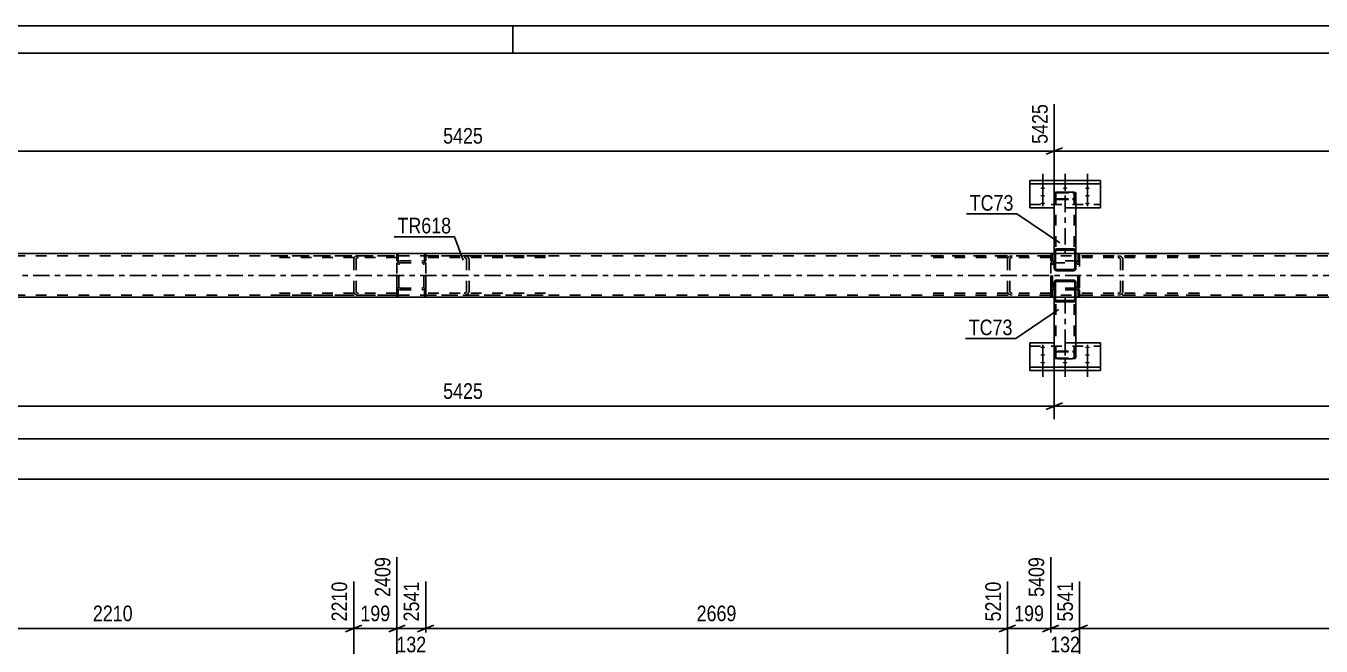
# Model space of a CAD drawing. Header units: millimetres. Extents: x -93 to 748, y -451 to 143.
# Drawn here: x 28.3 to 266, y 29.4 to 143.1 of the extents above; entities that cross this region are included whole.
import ezdxf

# ---------------------------------------------------------------- set-up
doc = ezdxf.new("R2010")
doc.units = ezdxf.units.MM
doc.linetypes.add('DXK_LINE_DOT2', pattern=[3.9198, 1.9599, -1.9599])
doc.linetypes.add('DXK_LINE_DOT3', pattern=[5.9187, 2.979, -0.9799, 0.9799, -0.9799])
doc.styles.add('Arial Narrow', font='ARIALN.TTF', dxfattribs={"height": 0.2})

# ---------------------------------------------------------------- blocks, each defined once
blk = doc.blocks.new('Unknown-761544515-1135')
at = {"color": 5, "linetype": 'Continuous'}
for p, q in [((747.65, 143.15), (-93.35, 143.15)), ((117.65, 138.15), (117.65, 143.15)), ((742.65, 138.15), (-88.35, 138.15))]:
    blk.add_line(p, q, dxfattribs=at)
blk = doc.blocks.new('Part-761544515-3044 - 3034')
at = {"color": 2, "linetype": 'Continuous'}
for p, q in [((217.04, 96.24), (217, 96.06)), ((217, 93.02), (217, 96.06)), ((217.14, 96.4), (217.04, 96.24)), ((217.3, 96.5), (217.14, 96.4)), ((217.26, 96.15), (217.24, 96.06)), ((217.24, 96.06), (217.24, 93.02)), ((217.31, 96.23), (217.26, 96.15)), ((217.48, 96.54), (217.3, 96.5)), ((217.39, 96.28), (217.31, 96.23)), ((217.48, 96.3), (217.39, 96.28)), ((220.52, 96.54), (217.48, 96.54)), ((220.52, 96.3), (217.48, 96.3)), ((220.7, 96.5), (220.52, 96.54)), ((220.61, 96.28), (220.52, 96.3)), ((220.69, 96.23), (220.61, 96.28)), ((220.74, 96.15), (220.69, 96.23)), ((220.86, 96.4), (220.7, 96.5)), ((220.76, 96.06), (220.74, 96.15)), ((220.76, 96.06), (220.76, 93.02)), ((220.96, 96.24), (220.86, 96.4)), ((221, 96.06), (220.96, 96.24)), ((221, 93.02), (221, 96.06)), ((217.04, 92.83), (217, 93.02)), ((217.14, 92.68), (217.04, 92.83)), ((217.24, 93.02), (217.26, 92.93)), ((217.26, 92.93), (217.31, 92.85)), ((217.31, 92.85), (217.39, 92.8)), ((217.39, 92.8), (217.48, 92.78)), ((220.52, 92.78), (217.48, 92.78)), ((220.52, 92.78), (220.61, 92.8)), ((220.61, 92.8), (220.69, 92.85)), ((220.69, 92.85), (220.74, 92.93)), ((220.74, 92.93), (220.76, 93.02)), ((220.96, 92.83), (220.86, 92.68)), ((221, 93.02), (220.96, 92.83)), ((217.3, 92.58), (217.14, 92.68)), ((217.48, 92.54), (217.3, 92.58)), ((220.52, 92.54), (217.48, 92.54)), ((220.7, 92.58), (220.52, 92.54)), ((220.86, 92.68), (220.7, 92.58))]:
    blk.add_line(p, q, dxfattribs=at)
at = {"color": 7, "linetype": 'DXK_LINE_DOT2'}
for p, q in [((217, 96.06), (217.04, 96.24)), ((217.3, 96.5), (217.48, 96.54)), ((220.52, 96.54), (220.7, 96.5)), ((220.96, 96.24), (221, 96.06)), ((217, 93.02), (217, 93.4)), ((217.24, 93.4), (217, 93.4)), ((217.24, 93.02), (217.24, 93.4)), ((220.76, 93.02), (220.76, 93.4)), ((221, 93.4), (220.76, 93.4)), ((221, 93.02), (221, 93.4))]:
    blk.add_line(p, q, dxfattribs=at)
for centre, start, end in [((217.48, 96.06), 112.5, 157.5), ((220.52, 96.06), 22.5, 67.5)]:
    blk.add_arc(centre, 0.48, start, end, dxfattribs=at)
blk = doc.blocks.new('Part-761544515-3089 - 3034')
at = {"color": 7, "linetype": 'DXK_LINE_DOT2'}
for p, q in [((101.64, 94.76), (101.4, 94.76)), ((101.4, 94.76), (101.4, 93.56)), ((101.4, 93.56), (101.64, 93.56)), ((101.64, 93.56), (101.64, 94.76))]:
    blk.add_line(p, q, dxfattribs=at)
blk = doc.blocks.new('Part-761544515-3047 - 3034')
at = {"color": 2, "linetype": 'Continuous'}
for p, q in [((217.29, 102.22), (217.48, 102.25)), ((220.52, 102.25), (217.48, 102.25)), ((220.52, 102.25), (220.7, 102.22)), ((217, 101.77), (217.04, 101.96)), ((217, 101.77), (217, 98.73)), ((217.04, 101.96), (217.14, 102.11)), ((217.14, 102.11), (217.29, 102.22)), ((217.26, 101.86), (217.24, 101.77)), ((217.24, 98.73), (217.24, 101.77)), ((217.31, 101.94), (217.26, 101.86)), ((217.39, 101.99), (217.31, 101.94)), ((217.48, 102.01), (217.39, 101.99)), ((220.52, 102.01), (217.48, 102.01)), ((220.61, 101.99), (220.52, 102.01)), ((220.69, 101.94), (220.61, 101.99)), ((220.74, 101.86), (220.69, 101.94)), ((220.7, 102.22), (220.86, 102.11)), ((220.76, 101.77), (220.74, 101.86)), ((220.76, 98.73), (220.76, 101.77)), ((220.86, 102.11), (220.96, 101.96)), ((220.96, 101.96), (221, 101.77)), ((221, 101.77), (221, 98.73)), ((217, 98.73), (217.04, 98.55)), ((217.04, 98.55), (217.14, 98.39)), ((217.14, 98.39), (217.29, 98.29)), ((217.24, 98.73), (217.26, 98.64)), ((217.26, 98.64), (217.31, 98.56)), ((217.29, 98.29), (217.48, 98.25)), ((217.31, 98.56), (217.39, 98.51)), ((217.39, 98.51), (217.48, 98.49)), ((220.52, 98.49), (217.48, 98.49)), ((220.52, 98.25), (217.48, 98.25)), ((220.52, 98.49), (220.61, 98.51)), ((220.52, 98.25), (220.7, 98.29)), ((220.61, 98.51), (220.69, 98.56)), ((220.69, 98.56), (220.74, 98.64)), ((220.7, 98.29), (220.86, 98.39)), ((220.74, 98.64), (220.76, 98.73)), ((220.86, 98.39), (220.96, 98.55)), ((220.96, 98.55), (221, 98.73))]:
    blk.add_line(p, q, dxfattribs=at)
at = {"color": 7, "linetype": 'DXK_LINE_DOT2'}
for p, q in [((217.24, 101.4), (217, 101.4)), ((217.24, 101.77), (217.24, 98.73)), ((220.76, 101.77), (220.76, 98.73)), ((221, 101.4), (220.76, 101.4)), ((217.04, 98.55), (217, 98.73)), ((217.48, 98.25), (217.29, 98.29)), ((220.7, 98.29), (220.52, 98.25)), ((221, 98.73), (220.96, 98.55))]:
    blk.add_line(p, q, dxfattribs=at)
for centre, start, end in [((217.48, 98.73), 202.5, 247.5), ((220.52, 98.73), 292.5, 337.5)]:
    blk.add_arc(centre, 0.48, start, end, dxfattribs=at)
blk = doc.blocks.new('Part-761544515-3131 - 3034')
at = {"color": 7, "linetype": 'DXK_LINE_DOT2'}
for p, q in [((718, 101), (0, 101)), ((221, 101.4), (217, 101.4)), ((718, 93.8), (0, 93.8)), ((221, 93.4), (217, 93.4))]:
    blk.add_line(p, q, dxfattribs=at)
at = {"color": 2, "linetype": 'Continuous'}
for p, q in [((217, 101.4), (4.8, 101.4)), ((457, 101.4), (221, 101.4)), ((217, 93.4), (4.8, 93.4)), ((457, 93.4), (221, 93.4))]:
    blk.add_line(p, q, dxfattribs=at)
at = {"color": 7, "linetype": 'DXK_LINE_DOT3'}
blk.add_line((0, 97.4), (718, 97.4), dxfattribs=at)
blk = doc.blocks.new('Part-761544515-3208 - 3034')
at = {"color": 2, "linetype": 'Continuous'}
for p, q in [((217, 112.45), (217.05, 112.54)), ((217, 112.45), (217, 101.78)), ((217.05, 112.54), (217.19, 112.61)), ((217.19, 112.61), (217.39, 112.66)), ((217.39, 112.66), (217.64, 112.67)), ((217.64, 112.67), (220.36, 112.67)), ((220.36, 112.67), (220.6, 112.66)), ((220.6, 112.66), (220.81, 112.61)), ((220.81, 112.61), (220.95, 112.54)), ((220.95, 112.54), (221, 112.45)), ((221, 112.45), (221, 101.4)), ((220.76, 101.4), (217.24, 101.4))]:
    blk.add_line(p, q, dxfattribs=at)
at = {"color": 7, "linetype": 'DXK_LINE_DOT2'}
for p, q in [((217.34, 112.5), (217.32, 112.45)), ((217.32, 112.45), (217.32, 101.4)), ((217.41, 112.53), (217.34, 112.5)), ((217.52, 112.55), (217.41, 112.53)), ((217.64, 112.56), (217.52, 112.55)), ((217.64, 112.56), (220.36, 112.56)), ((220.48, 112.55), (220.36, 112.56)), ((220.59, 112.53), (220.48, 112.55)), ((220.66, 112.5), (220.59, 112.53)), ((220.68, 112.45), (220.66, 112.5)), ((220.68, 112.45), (220.68, 101.4)), ((217.05, 111.44), (217, 111.52)), ((217.19, 111.37), (217.05, 111.44)), ((217.39, 111.32), (217.19, 111.37)), ((217.32, 111.52), (217.34, 111.48)), ((217.34, 111.48), (217.41, 111.45)), ((217.64, 111.3), (217.39, 111.32)), ((217.41, 111.45), (217.52, 111.42)), ((217.52, 111.42), (217.64, 111.41)), ((217.64, 111.41), (220.36, 111.41)), ((217.64, 111.3), (220.36, 111.3)), ((220.36, 111.41), (220.48, 111.42)), ((220.6, 111.32), (220.36, 111.3)), ((220.48, 111.42), (220.59, 111.45)), ((220.59, 111.45), (220.6, 111.46)), ((220.6, 111.46), (220.66, 111.48)), ((220.81, 111.37), (220.6, 111.32)), ((220.66, 111.48), (220.68, 111.52)), ((220.95, 111.44), (220.81, 111.37)), ((221, 111.52), (220.95, 111.44)), ((217, 101.78), (217, 101.4)), ((217.24, 101.4), (217, 101.4)), ((220.66, 101.4), (220.68, 101.4)), ((221, 101.4), (220.76, 101.4))]:
    blk.add_line(p, q, dxfattribs=at)
at = {"color": 7, "linetype": 'DXK_LINE_DOT3'}
blk.add_line((219, 111.99), (219, 101.4), dxfattribs=at)
blk = doc.blocks.new('Bolt-761544515-3068 - 3034')
at = {"linetype": 'Continuous'}
for points in [[(214.9, 113.54), (214.99, 113.54), (215.08, 113.53), (215.16, 113.51), (215.23, 113.49), (215.28, 113.47), (215.32, 113.44), (215.34, 113.41), (215.34, 113.37), (215.32, 113.34), (215.28, 113.32), (215.23, 113.29), (215.16, 113.27), (215.08, 113.25), (214.99, 113.24), (214.9, 113.24), (214.81, 113.24), (214.72, 113.25), (214.64, 113.27), (214.57, 113.29), (214.52, 113.32), (214.48, 113.34), (214.46, 113.37), (214.46, 113.41), (214.48, 113.44), (214.52, 113.47), (214.57, 113.49), (214.64, 113.51), (214.72, 113.53), (214.81, 113.54)], [(214.9, 112.14), (214.99, 112.14), (215.08, 112.13), (215.16, 112.11), (215.23, 112.09), (215.28, 112.06), (215.32, 112.03), (215.34, 112), (215.34, 111.97), (215.32, 111.94), (215.28, 111.91), (215.23, 111.89), (215.16, 111.87), (215.08, 111.85), (214.99, 111.84), (214.9, 111.84), (214.81, 111.84), (214.72, 111.85), (214.64, 111.87), (214.57, 111.89), (214.52, 111.91), (214.48, 111.94), (214.46, 111.97), (214.46, 112), (214.48, 112.03), (214.52, 112.06), (214.57, 112.09), (214.64, 112.11), (214.72, 112.13), (214.81, 112.14)], [(219, 113.54), (219.09, 113.54), (219.18, 113.53), (219.26, 113.51), (219.33, 113.49), (219.38, 113.47), (219.42, 113.44), (219.44, 113.41), (219.44, 113.37), (219.42, 113.34), (219.38, 113.32), (219.33, 113.29), (219.26, 113.27), (219.18, 113.25), (219.09, 113.24), (219, 113.24), (218.91, 113.24), (218.82, 113.25), (218.74, 113.27), (218.67, 113.29), (218.62, 113.32), (218.58, 113.34), (218.56, 113.37), (218.56, 113.41), (218.58, 113.44), (218.62, 113.47), (218.67, 113.49), (218.74, 113.51), (218.82, 113.53), (218.91, 113.54)], [(223.1, 113.54), (223.19, 113.54), (223.28, 113.53), (223.36, 113.51), (223.43, 113.49), (223.48, 113.47), (223.52, 113.44), (223.54, 113.41), (223.54, 113.37), (223.52, 113.34), (223.48, 113.32), (223.43, 113.29), (223.36, 113.27), (223.28, 113.25), (223.19, 113.24), (223.1, 113.24), (223.01, 113.24), (222.92, 113.25), (222.84, 113.27), (222.77, 113.29), (222.72, 113.32), (222.68, 113.34), (222.66, 113.37), (222.66, 113.41), (222.68, 113.44), (222.72, 113.47), (222.77, 113.49), (222.84, 113.51), (222.92, 113.53), (223.01, 113.54)], [(223.1, 112.14), (223.19, 112.14), (223.28, 112.13), (223.36, 112.11), (223.43, 112.09), (223.48, 112.06), (223.52, 112.03), (223.54, 112), (223.54, 111.97), (223.52, 111.94), (223.48, 111.91), (223.43, 111.89), (223.36, 111.87), (223.28, 111.85), (223.19, 111.84), (223.1, 111.84), (223.01, 111.84), (222.92, 111.85), (222.84, 111.87), (222.77, 111.89), (222.72, 111.91), (222.68, 111.94), (222.66, 111.97), (222.66, 112), (222.68, 112.03), (222.72, 112.06), (222.77, 112.09), (222.84, 112.11), (222.92, 112.13), (223.01, 112.14)], [(214.9, 110.74), (214.99, 110.73), (215.08, 110.72), (215.16, 110.71), (215.23, 110.69), (215.28, 110.66), (215.32, 110.63), (215.34, 110.6), (215.34, 110.57), (215.32, 110.54), (215.28, 110.51), (215.23, 110.49), (215.16, 110.46), (215.08, 110.45), (214.99, 110.44), (214.9, 110.44), (214.81, 110.44), (214.72, 110.45), (214.64, 110.46), (214.57, 110.49), (214.52, 110.51), (214.48, 110.54), (214.46, 110.57), (214.46, 110.6), (214.48, 110.63), (214.52, 110.66), (214.57, 110.69), (214.64, 110.71), (214.72, 110.72), (214.81, 110.73)], [(223.1, 110.74), (223.19, 110.73), (223.28, 110.72), (223.36, 110.71), (223.43, 110.69), (223.48, 110.66), (223.52, 110.63), (223.54, 110.6), (223.54, 110.57), (223.52, 110.54), (223.48, 110.51), (223.43, 110.49), (223.36, 110.46), (223.28, 110.45), (223.19, 110.44), (223.1, 110.44), (223.01, 110.44), (222.92, 110.45), (222.84, 110.46), (222.77, 110.49), (222.72, 110.51), (222.68, 110.54), (222.66, 110.57), (222.66, 110.6), (222.68, 110.63), (222.72, 110.66), (222.77, 110.69), (222.84, 110.71), (222.92, 110.72), (223.01, 110.73)]]:
    blk.add_hatch(color=1, dxfattribs=at).paths.add_polyline_path(points)
at = {"color": 1, "linetype": 'Continuous'}
for p, q in [((214.9, 112.9), (214.9, 116.02)), ((214.9, 111.5), (214.9, 114.62)), ((219, 112.9), (219, 116.02)), ((223.1, 112.9), (223.1, 116.02)), ((223.1, 111.5), (223.1, 114.62)), ((214.9, 110.1), (214.9, 113.22)), ((223.1, 110.1), (223.1, 113.22))]:
    blk.add_line(p, q, dxfattribs=at)
at = {"color": 1, "linetype": 'DXK_LINE_DOT2'}
blk.add_line((219, 110.1), (219, 113.22), dxfattribs=at)
blk = doc.blocks.new('Part-761544515-3088 - 3034')
at = {"color": 7, "linetype": 'DXK_LINE_DOT2'}
for p, q in [((101.64, 101.24), (101.4, 101.24)), ((101.4, 101.24), (101.4, 100.04)), ((101.4, 100.04), (101.64, 100.04)), ((101.64, 100.04), (101.64, 101.24))]:
    blk.add_line(p, q, dxfattribs=at)
blk = doc.blocks.new('Bolt-761544515-3069 - 3034')
at = {"linetype": 'Continuous'}
for points in [[(214.9, 84.06), (214.81, 84.06), (214.72, 84.07), (214.64, 84.08), (214.57, 84.11), (214.52, 84.13), (214.48, 84.16), (214.46, 84.19), (214.46, 84.22), (214.48, 84.25), (214.52, 84.28), (214.57, 84.31), (214.64, 84.33), (214.72, 84.34), (214.81, 84.35), (214.9, 84.36), (214.99, 84.35), (215.08, 84.34), (215.16, 84.33), (215.23, 84.31), (215.28, 84.28), (215.32, 84.25), (215.34, 84.22), (215.34, 84.19), (215.32, 84.16), (215.28, 84.13), (215.23, 84.11), (215.16, 84.08), (215.08, 84.07), (214.99, 84.06)], [(223.1, 84.06), (223.01, 84.06), (222.92, 84.07), (222.84, 84.08), (222.77, 84.11), (222.72, 84.13), (222.68, 84.16), (222.66, 84.19), (222.66, 84.22), (222.68, 84.25), (222.72, 84.28), (222.77, 84.31), (222.84, 84.33), (222.92, 84.34), (223.01, 84.35), (223.1, 84.36), (223.19, 84.35), (223.28, 84.34), (223.36, 84.33), (223.43, 84.31), (223.48, 84.28), (223.52, 84.25), (223.54, 84.22), (223.54, 84.19), (223.52, 84.16), (223.48, 84.13), (223.43, 84.11), (223.36, 84.08), (223.28, 84.07), (223.19, 84.06)], [(214.9, 82.65), (214.81, 82.66), (214.72, 82.67), (214.64, 82.68), (214.57, 82.7), (214.52, 82.73), (214.48, 82.76), (214.46, 82.79), (214.46, 82.82), (214.48, 82.85), (214.52, 82.88), (214.57, 82.9), (214.64, 82.93), (214.72, 82.94), (214.81, 82.95), (214.9, 82.95), (214.99, 82.95), (215.08, 82.94), (215.16, 82.93), (215.23, 82.9), (215.28, 82.88), (215.32, 82.85), (215.34, 82.82), (215.34, 82.79), (215.32, 82.76), (215.28, 82.73), (215.23, 82.7), (215.16, 82.68), (215.08, 82.67), (214.99, 82.66)], [(214.9, 81.25), (214.81, 81.25), (214.72, 81.26), (214.64, 81.28), (214.57, 81.3), (214.52, 81.33), (214.48, 81.35), (214.46, 81.39), (214.46, 81.42), (214.48, 81.45), (214.52, 81.48), (214.57, 81.5), (214.64, 81.52), (214.72, 81.54), (214.81, 81.55), (214.9, 81.55), (214.99, 81.55), (215.08, 81.54), (215.16, 81.52), (215.23, 81.5), (215.28, 81.48), (215.32, 81.45), (215.34, 81.42), (215.34, 81.39), (215.32, 81.35), (215.28, 81.33), (215.23, 81.3), (215.16, 81.28), (215.08, 81.26), (214.99, 81.25)], [(219, 81.25), (218.91, 81.25), (218.82, 81.26), (218.74, 81.28), (218.67, 81.3), (218.62, 81.33), (218.58, 81.35), (218.56, 81.39), (218.56, 81.42), (218.58, 81.45), (218.62, 81.48), (218.67, 81.5), (218.74, 81.52), (218.82, 81.54), (218.91, 81.55), (219, 81.55), (219.09, 81.55), (219.18, 81.54), (219.26, 81.52), (219.33, 81.5), (219.38, 81.48), (219.42, 81.45), (219.44, 81.42), (219.44, 81.39), (219.42, 81.35), (219.38, 81.33), (219.33, 81.3), (219.26, 81.28), (219.18, 81.26), (219.09, 81.25)], [(223.1, 82.65), (223.01, 82.66), (222.92, 82.67), (222.84, 82.68), (222.77, 82.7), (222.72, 82.73), (222.68, 82.76), (222.66, 82.79), (222.66, 82.82), (222.68, 82.85), (222.72, 82.88), (222.77, 82.9), (222.84, 82.93), (222.92, 82.94), (223.01, 82.95), (223.1, 82.95), (223.19, 82.95), (223.28, 82.94), (223.36, 82.93), (223.43, 82.9), (223.48, 82.88), (223.52, 82.85), (223.54, 82.82), (223.54, 82.79), (223.52, 82.76), (223.48, 82.73), (223.43, 82.7), (223.36, 82.68), (223.28, 82.67), (223.19, 82.66)], [(223.1, 81.25), (223.01, 81.25), (222.92, 81.26), (222.84, 81.28), (222.77, 81.3), (222.72, 81.33), (222.68, 81.35), (222.66, 81.39), (222.66, 81.42), (222.68, 81.45), (222.72, 81.48), (222.77, 81.5), (222.84, 81.52), (222.92, 81.54), (223.01, 81.55), (223.1, 81.55), (223.19, 81.55), (223.28, 81.54), (223.36, 81.52), (223.43, 81.5), (223.48, 81.48), (223.52, 81.45), (223.54, 81.42), (223.54, 81.39), (223.52, 81.35), (223.48, 81.33), (223.43, 81.3), (223.36, 81.28), (223.28, 81.26), (223.19, 81.25)]]:
    blk.add_hatch(color=1, dxfattribs=at).paths.add_polyline_path(points)
at = {"color": 1, "linetype": 'Continuous'}
for p, q in [((214.9, 84.69), (214.9, 81.57)), ((214.9, 83.29), (214.9, 80.17)), ((223.1, 84.69), (223.1, 81.57)), ((223.1, 83.29), (223.1, 80.17)), ((214.9, 81.89), (214.9, 78.77)), ((219, 81.89), (219, 78.77)), ((223.1, 81.89), (223.1, 78.77))]:
    blk.add_line(p, q, dxfattribs=at)
at = {"color": 1, "linetype": 'DXK_LINE_DOT2'}
blk.add_line((219, 84.69), (219, 81.57), dxfattribs=at)
blk = doc.blocks.new('Part-761544515-3175 - 3034')
at = {"color": 2, "linetype": 'Continuous'}
for p, q in [((212.5, 79.98), (212.5, 85.03)), ((217, 85.03), (212.5, 85.03)), ((225.5, 85.03), (221, 85.03)), ((225.5, 79.98), (225.5, 85.03)), ((212.5, 80.58), (225.5, 80.58)), ((212.5, 79.98), (225.5, 79.98))]:
    blk.add_line(p, q, dxfattribs=at)
at = {"color": 7, "linetype": 'DXK_LINE_DOT2'}
for p, q in [((212.5, 84.43), (225.5, 84.43)), ((221, 85.03), (217, 85.03))]:
    blk.add_line(p, q, dxfattribs=at)
blk = doc.blocks.new('Part-761544515-3084 - 3034')
at = {"color": 7, "linetype": 'DXK_LINE_DOT2'}
for p, q in [((221.64, 101.24), (221.4, 101.24)), ((221.4, 101.24), (221.4, 100.04)), ((221.4, 100.04), (221.64, 100.04)), ((221.64, 100.04), (221.64, 101.24))]:
    blk.add_line(p, q, dxfattribs=at)
blk = doc.blocks.new('Part-761544515-3085 - 3034')
at = {"color": 7, "linetype": 'DXK_LINE_DOT2'}
for p, q in [((221.64, 94.76), (221.4, 94.76)), ((221.4, 94.76), (221.4, 93.56)), ((221.4, 93.56), (221.64, 93.56)), ((221.64, 93.56), (221.64, 94.76))]:
    blk.add_line(p, q, dxfattribs=at)
blk = doc.blocks.new('Part-761544515-3090 - 3034')
at = {"color": 7, "linetype": 'DXK_LINE_DOT2'}
for p, q in [((96.6, 94.76), (96.36, 94.76)), ((96.36, 93.56), (96.36, 94.76)), ((96.36, 94.76), (96.36, 93.56)), ((96.36, 93.56), (96.6, 93.56)), ((96.6, 93.56), (96.6, 94.76)), ((96.6, 93.56), (96.6, 94.76))]:
    blk.add_line(p, q, dxfattribs=at)
blk = doc.blocks.new('Part-761544515-3093 - 3034')
at = {"color": 7, "linetype": 'DXK_LINE_DOT2'}
for p, q in [((96.6, 101.24), (96.36, 101.24)), ((96.36, 101.24), (96.36, 100.04)), ((96.36, 101.24), (96.36, 100.04)), ((96.36, 100.04), (96.6, 100.04)), ((96.6, 100.04), (96.6, 101.24)), ((96.6, 100.04), (96.6, 101.24))]:
    blk.add_line(p, q, dxfattribs=at)
blk = doc.blocks.new('Part-761544515-3174 - 3034')
at = {"color": 2, "linetype": 'Continuous'}
for p, q in [((212.5, 109.77), (212.5, 114.81)), ((212.5, 114.81), (225.5, 114.81)), ((225.5, 114.21), (212.5, 114.21)), ((225.5, 114.81), (225.5, 109.77)), ((217, 109.77), (212.5, 109.77)), ((225.5, 109.77), (221, 109.77))]:
    blk.add_line(p, q, dxfattribs=at)
at = {"color": 7, "linetype": 'DXK_LINE_DOT2'}
for p, q in [((212.5, 110.37), (225.5, 110.37)), ((221, 109.77), (217, 109.77))]:
    blk.add_line(p, q, dxfattribs=at)
blk = doc.blocks.new('Part-761544515-3243 - 3034')
at = {"color": 7, "linetype": 'DXK_LINE_DOT2'}
for p, q in [((217, 93.02), (217, 93.4)), ((217.24, 93.4), (217, 93.4)), ((217.32, 82.34), (217.32, 93.4)), ((220.36, 93.4), (221, 93.4)), ((220.59, 93.4), (220.6, 93.4)), ((220.66, 93.4), (220.68, 93.4)), ((220.68, 82.34), (220.68, 93.4)), ((221, 93.02), (221, 93.4)), ((217, 83.27), (217.05, 83.35)), ((217.05, 83.35), (217.19, 83.42)), ((217.19, 83.42), (217.39, 83.47)), ((217.34, 83.31), (217.32, 83.27)), ((217.41, 83.35), (217.34, 83.31)), ((217.39, 83.47), (217.64, 83.49)), ((217.52, 83.37), (217.41, 83.35)), ((217.64, 83.38), (217.52, 83.37)), ((217.64, 83.49), (220.36, 83.49)), ((217.64, 83.38), (220.36, 83.38)), ((220.36, 83.49), (220.6, 83.47)), ((220.48, 83.37), (220.36, 83.38)), ((220.59, 83.35), (220.48, 83.37)), ((220.59, 83.35), (220.6, 83.34)), ((220.6, 83.47), (220.81, 83.42)), ((220.6, 83.34), (220.66, 83.31)), ((220.68, 83.27), (220.66, 83.31)), ((220.81, 83.42), (220.95, 83.35)), ((220.95, 83.35), (221, 83.27)), ((217.32, 82.34), (217.34, 82.3)), ((217.34, 82.3), (217.41, 82.26)), ((217.41, 82.26), (217.52, 82.24)), ((217.52, 82.24), (217.64, 82.23)), ((217.64, 82.23), (220.36, 82.23)), ((220.36, 82.23), (220.48, 82.24)), ((220.48, 82.24), (220.59, 82.26)), ((220.59, 82.26), (220.66, 82.3)), ((220.66, 82.3), (220.68, 82.34))]:
    blk.add_line(p, q, dxfattribs=at)
at = {"color": 2, "linetype": 'Continuous'}
for p, q in [((217, 82.34), (217, 93.02)), ((220.76, 93.4), (217.24, 93.4)), ((221, 82.34), (221, 93.02)), ((217.05, 82.25), (217, 82.34)), ((217.19, 82.18), (217.05, 82.25)), ((217.39, 82.14), (217.19, 82.18)), ((217.64, 82.12), (217.39, 82.14)), ((217.64, 82.12), (220.36, 82.12)), ((220.6, 82.14), (220.36, 82.12)), ((220.81, 82.18), (220.6, 82.14)), ((220.95, 82.25), (220.81, 82.18)), ((221, 82.34), (220.95, 82.25))]:
    blk.add_line(p, q, dxfattribs=at)
at = {"color": 7, "linetype": 'DXK_LINE_DOT3'}
blk.add_line((219, 93.4), (219, 82.8), dxfattribs=at)
blk = doc.blocks.new('Part-761544515-3247 - 3034')
at = {"color": 7, "linetype": 'DXK_LINE_DOT2'}
for p, q in [((217, 100.04), (216.76, 99.99)), ((221, 100.04), (217, 100.04)), ((221.25, 99.99), (221, 100.04)), ((216.41, 99.64), (216.36, 99.4)), ((216.36, 95.4), (216.36, 99.4)), ((216.68, 99.4), (216.71, 99.52)), ((216.68, 95.4), (216.68, 99.4)), ((216.88, 99.69), (217, 99.72)), ((217, 99.72), (221, 99.72)), ((221, 99.72), (221.12, 99.69)), ((221.3, 99.52), (221.32, 99.4)), ((221.32, 95.4), (221.32, 99.4)), ((221.64, 99.4), (221.59, 99.64)), ((221.64, 95.4), (221.64, 99.4)), ((216.36, 95.4), (216.41, 95.15)), ((216.71, 95.27), (216.68, 95.4)), ((217, 95.08), (216.88, 95.1)), ((221.12, 95.1), (221, 95.08)), ((221.32, 95.4), (221.3, 95.27)), ((221.59, 95.15), (221.64, 95.4)), ((216.76, 94.8), (217, 94.76)), ((221, 95.08), (217, 95.08)), ((221, 94.76), (217, 94.76)), ((221, 94.76), (221.25, 94.8))]:
    blk.add_line(p, q, dxfattribs=at)
for centre, radius, start, end in [((217, 99.4), 0.64, 112.5, 157.5), ((221, 99.4), 0.64, 22.5, 67.5), ((217, 99.4), 0.32, 112.5, 157.5), ((221, 99.4), 0.32, 22.5, 67.5), ((217, 95.4), 0.64, 202.5, 247.5), ((217, 95.4), 0.32, 202.5, 247.5), ((221, 95.4), 0.32, 292.5, 337.5), ((221, 95.4), 0.64, 292.5, 337.5)]:
    blk.add_arc(centre, radius, start, end, dxfattribs=at)
blk = doc.blocks.new('Part-761544515-3248 - 3034')
at = {"color": 7, "linetype": 'DXK_LINE_DOT2'}
for p, q in [((97, 100.04), (96.76, 99.99)), ((97, 100.04), (101, 100.04)), ((101.25, 99.99), (101, 100.04)), ((96.41, 99.64), (96.36, 99.4)), ((96.36, 95.4), (96.36, 99.4)), ((96.68, 99.4), (96.71, 99.52)), ((96.68, 95.4), (96.68, 99.4)), ((96.88, 99.69), (97, 99.72)), ((97, 99.72), (101, 99.72)), ((101, 99.72), (101.12, 99.69)), ((101.3, 99.52), (101.32, 99.4)), ((101.32, 95.4), (101.32, 99.4)), ((101.64, 99.4), (101.59, 99.64)), ((101.64, 95.4), (101.64, 99.4)), ((96.36, 95.4), (96.41, 95.15)), ((96.71, 95.27), (96.68, 95.4)), ((97, 95.08), (96.88, 95.1)), ((101.12, 95.1), (101, 95.08)), ((101.32, 95.4), (101.3, 95.27)), ((101.59, 95.15), (101.64, 95.4)), ((96.76, 94.8), (97, 94.76)), ((97, 95.08), (101, 95.08)), ((97, 94.76), (101, 94.76)), ((101, 94.76), (101.25, 94.8))]:
    blk.add_line(p, q, dxfattribs=at)
for centre, radius, start, end in [((97, 99.4), 0.64, 112.5, 157.5), ((101, 99.4), 0.64, 22.5, 67.5), ((97, 99.4), 0.32, 112.5, 157.5), ((101, 99.4), 0.32, 22.5, 67.5), ((97, 95.4), 0.64, 202.5, 247.5), ((97, 95.4), 0.32, 202.5, 247.5), ((101, 95.4), 0.32, 292.5, 337.5), ((101, 95.4), 0.64, 292.5, 337.5)]:
    blk.add_arc(centre, radius, start, end, dxfattribs=at)
blk = doc.blocks.new('Part-761544515-3255 - 3034')
at = {"color": 7, "linetype": 'DXK_LINE_DOT2'}
for p, q in [((221.64, 101), (221.64, 93.8)), ((243.64, 101), (221.64, 101)), ((243.64, 100.68), (221.64, 100.68)), ((229.04, 100.95), (228.71, 101)), ((228.71, 100.68), (228.87, 100.65)), ((229.11, 100.48), (229.15, 100.36)), ((229.15, 94.44), (229.15, 100.36)), ((229.59, 100.36), (229.52, 100.6)), ((229.59, 94.44), (229.59, 100.36)), ((243.64, 94.12), (221.64, 94.12)), ((221.64, 93.8), (243.64, 93.8)), ((228.87, 94.14), (228.71, 94.12)), ((228.71, 93.8), (229.04, 93.84)), ((229.15, 94.44), (229.11, 94.31)), ((229.52, 94.19), (229.59, 94.44))]:
    blk.add_line(p, q, dxfattribs=at)
for centre, radius, start, end in [((228.77, 100.26), 0.401, 32.4104, 75.4453), ((228.84, 100.17), 0.802, 32.4104, 75.4453), ((228.77, 94.53), 0.401, 284.5547, 327.5896), ((228.84, 94.62), 0.802, 284.5547, 327.5896)]:
    blk.add_arc(centre, radius, start, end, dxfattribs=at)
blk = doc.blocks.new('Part-761544515-3257 - 3034')
at = {"color": 7, "linetype": 'DXK_LINE_DOT2'}
for p, q in [((194.36, 101), (216.36, 101)), ((216.36, 100.68), (194.36, 100.68)), ((208.48, 100.6), (208.42, 100.36)), ((208.42, 94.44), (208.42, 100.36)), ((208.86, 100.36), (208.89, 100.48)), ((208.86, 94.44), (208.86, 100.36)), ((209.29, 101), (208.96, 100.95)), ((209.13, 100.65), (209.29, 100.68)), ((216.36, 93.8), (216.36, 101)), ((216.36, 94.12), (194.36, 94.12)), ((216.36, 93.8), (194.36, 93.8)), ((208.42, 94.44), (208.48, 94.19)), ((208.89, 94.31), (208.86, 94.44)), ((208.96, 93.84), (209.29, 93.8)), ((209.29, 94.12), (209.13, 94.14))]:
    blk.add_line(p, q, dxfattribs=at)
for centre, radius, start, end in [((209.16, 100.17), 0.802, 104.5547, 147.5896), ((209.23, 100.26), 0.401, 104.5547, 147.5896), ((209.16, 94.62), 0.802, 212.4104, 255.4453), ((209.23, 94.53), 0.401, 212.4104, 255.4453)]:
    blk.add_arc(centre, radius, start, end, dxfattribs=at)
blk = doc.blocks.new('Part-761544515-3258 - 3034')
at = {"color": 7, "linetype": 'DXK_LINE_DOT2'}
for p, q in [((101.64, 93.8), (101.64, 101)), ((123.64, 101), (101.64, 101)), ((123.64, 100.68), (101.64, 100.68)), ((109.04, 100.95), (108.71, 101)), ((108.71, 100.68), (108.87, 100.65)), ((109.11, 100.48), (109.15, 100.36)), ((109.15, 94.44), (109.15, 100.36)), ((109.59, 100.36), (109.52, 100.6)), ((109.59, 94.44), (109.59, 100.36)), ((123.64, 94.12), (101.64, 94.12)), ((101.64, 93.8), (123.64, 93.8)), ((108.87, 94.14), (108.71, 94.12)), ((108.71, 93.8), (109.04, 93.84)), ((109.15, 94.44), (109.11, 94.31)), ((109.52, 94.19), (109.59, 94.44))]:
    blk.add_line(p, q, dxfattribs=at)
for centre, radius, start, end in [((108.77, 100.26), 0.401, 32.4104, 75.4453), ((108.84, 100.17), 0.802, 32.4104, 75.4453), ((108.77, 94.53), 0.401, 284.5547, 327.5896), ((108.84, 94.62), 0.802, 284.5547, 327.5896)]:
    blk.add_arc(centre, radius, start, end, dxfattribs=at)
blk = doc.blocks.new('Part-761544515-3259 - 3034')
at = {"color": 7, "linetype": 'DXK_LINE_DOT2'}
for p, q in [((74.36, 101), (96.36, 101)), ((96.36, 100.68), (74.36, 100.68)), ((88.48, 100.6), (88.42, 100.36)), ((88.42, 94.44), (88.42, 100.36)), ((88.86, 100.36), (88.89, 100.48)), ((88.86, 94.44), (88.86, 100.36)), ((89.29, 101), (88.96, 100.95)), ((89.13, 100.65), (89.29, 100.68)), ((96.36, 93.8), (96.36, 101)), ((96.36, 94.12), (74.36, 94.12)), ((96.36, 93.8), (74.36, 93.8)), ((88.42, 94.44), (88.48, 94.19)), ((88.89, 94.31), (88.86, 94.44)), ((88.96, 93.84), (89.29, 93.8)), ((89.29, 94.12), (89.13, 94.14))]:
    blk.add_line(p, q, dxfattribs=at)
for centre, radius, start, end in [((89.16, 100.17), 0.802, 104.5547, 147.5896), ((89.23, 100.26), 0.401, 104.5547, 147.5896), ((89.16, 94.62), 0.802, 212.4104, 255.4453), ((89.23, 94.53), 0.401, 212.4104, 255.4453)]:
    blk.add_arc(centre, radius, start, end, dxfattribs=at)
blk = doc.blocks.new('Part-761544515-3262 - 3034')
at = {"color": 7, "linetype": 'DXK_LINE_DOT2'}
for p, q in [((216.6, 94.76), (216.36, 94.76)), ((216.36, 93.56), (216.36, 94.76)), ((216.36, 94.76), (216.36, 93.56)), ((216.36, 93.56), (216.6, 93.56)), ((216.6, 93.56), (216.6, 94.76)), ((216.6, 93.56), (216.6, 94.76))]:
    blk.add_line(p, q, dxfattribs=at)
blk = doc.blocks.new('Part-761544515-3263 - 3034')
at = {"color": 7, "linetype": 'DXK_LINE_DOT2'}
for p, q in [((216.6, 101.24), (216.36, 101.24)), ((216.36, 101.24), (216.36, 100.04)), ((216.36, 101.24), (216.36, 100.04)), ((216.36, 100.04), (216.6, 100.04)), ((216.6, 100.04), (216.6, 101.24)), ((216.6, 100.04), (216.6, 101.24))]:
    blk.add_line(p, q, dxfattribs=at)
blk = doc.blocks.new('StraightDimension-761544515-9649 - 5128')
at = {"color": 7, "linetype": 'Continuous'}
for p, q in [((216.36, -5), (216.36, 45.74)), ((208.42, -5), (208.42, 41.24)), ((206.92, 32.03), (209.92, 33.23)), ((208.42, 32.63), (216.36, 32.63)), ((217.86, 33.23), (214.86, 32.03))]:
    blk.add_line(p, q, dxfattribs=at)
at = {"color": 0}
blk.add_wipeout([(215.73, 33.38), (215.73, 37.58), (209.05, 37.58), (209.05, 33.38)], dxfattribs=at)
at = {"color": 0, "linetype": 'Continuous'}
blk.add_wipeout([(215.76, 46.34), (211.56, 46.34), (211.56, 37.83), (215.76, 37.83)], dxfattribs=at)
at = {"color": 3, "linetype": 'Continuous', "style": 'Arial Narrow'}
blk.add_text('5409', height=2.863, rotation=90.0002, dxfattribs=at).set_placement((215.16, 38.43))
at = {"color": 3, "style": 'Arial Narrow'}
blk.add_text('199', height=2.863, dxfattribs=at).set_placement((209.65, 33.98))
blk = doc.blocks.new('StraightDimension-761544515-9650 - 5128')
at = {"color": 7, "linetype": 'Continuous'}
for p, q in [((101.64, -5), (101.64, 41.24)), ((208.42, -5), (208.42, 41.24)), ((103.14, 33.23), (100.14, 32.03)), ((101.64, 32.63), (208.42, 32.63)), ((206.92, 32.03), (209.92, 33.23))]:
    blk.add_line(p, q, dxfattribs=at)
at = {"color": 0, "linetype": 'Continuous'}
blk.add_wipeout([(207.82, 41.84), (203.62, 41.84), (203.62, 33.33), (207.82, 33.33)], dxfattribs=at)
at = {"color": 0}
blk.add_wipeout([(159.28, 33.38), (159.28, 37.58), (150.77, 37.58), (150.77, 33.38)], dxfattribs=at)
at = {"color": 3, "linetype": 'Continuous', "style": 'Arial Narrow'}
blk.add_text('5210', height=2.863, rotation=90.0002, dxfattribs=at).set_placement((207.22, 33.93))
at = {"color": 3, "style": 'Arial Narrow'}
blk.add_text('2669', height=2.863, dxfattribs=at).set_placement((151.37, 33.98))
blk = doc.blocks.new('StraightDimension-761544515-9648 - 5128')
at = {"color": 7, "linetype": 'Continuous'}
for p, q in [((216.36, -5), (216.36, 45.74)), ((221.64, -5), (221.64, 41.24)), ((214.86, 32.03), (217.86, 33.23)), ((216.36, 32.63), (221.64, 32.63)), ((223.14, 33.23), (220.14, 32.03))]:
    blk.add_line(p, q, dxfattribs=at)
at = {"color": 0, "linetype": 'Continuous'}
blk.add_wipeout([(221.04, 41.84), (216.84, 41.84), (216.84, 33.33), (221.04, 33.33)], dxfattribs=at)
at = {"color": 0}
blk.add_wipeout([(222.34, 27.68), (222.34, 31.88), (215.66, 31.88), (215.66, 27.68)], dxfattribs=at)
at = {"color": 3, "linetype": 'Continuous', "style": 'Arial Narrow'}
blk.add_text('5541', height=2.863, rotation=90.0002, dxfattribs=at).set_placement((220.44, 33.93))
at = {"color": 3, "style": 'Arial Narrow'}
blk.add_text('132', height=2.863, dxfattribs=at).set_placement((216.26, 28.28))
blk = doc.blocks.new('StraightDimension-761544515-9651 - 5128')
at = {"color": 7, "linetype": 'Continuous'}
for p, q in [((96.36, -5), (96.36, 45.74)), ((101.64, -5), (101.64, 41.24)), ((94.86, 32.03), (97.86, 33.23)), ((96.36, 32.63), (101.64, 32.63)), ((103.14, 33.23), (100.14, 32.03))]:
    blk.add_line(p, q, dxfattribs=at)
at = {"color": 0, "linetype": 'Continuous'}
blk.add_wipeout([(101.04, 41.84), (96.84, 41.84), (96.84, 33.33), (101.04, 33.33)], dxfattribs=at)
at = {"color": 0}
blk.add_wipeout([(102.34, 27.68), (102.34, 31.88), (95.66, 31.88), (95.66, 27.68)], dxfattribs=at)
at = {"color": 3, "linetype": 'Continuous', "style": 'Arial Narrow'}
blk.add_text('2541', height=2.863, rotation=90.0002, dxfattribs=at).set_placement((100.44, 33.93))
at = {"color": 3, "style": 'Arial Narrow'}
blk.add_text('132', height=2.863, dxfattribs=at).set_placement((96.26, 28.28))
blk = doc.blocks.new('StraightDimension-761544515-9652 - 5128')
at = {"color": 7, "linetype": 'Continuous'}
for p, q in [((96.36, -5), (96.36, 45.74)), ((88.42, -5), (88.42, 41.24)), ((86.92, 32.03), (89.92, 33.23)), ((88.42, 32.63), (96.36, 32.63)), ((97.86, 33.23), (94.86, 32.03))]:
    blk.add_line(p, q, dxfattribs=at)
at = {"color": 0}
blk.add_wipeout([(95.73, 33.38), (95.73, 37.58), (89.05, 37.58), (89.05, 33.38)], dxfattribs=at)
at = {"color": 0, "linetype": 'Continuous'}
blk.add_wipeout([(95.76, 46.34), (91.56, 46.34), (91.56, 37.83), (95.76, 37.83)], dxfattribs=at)
at = {"color": 3, "linetype": 'Continuous', "style": 'Arial Narrow'}
blk.add_text('2409', height=2.863, rotation=90.0002, dxfattribs=at).set_placement((95.16, 38.43))
at = {"color": 3, "style": 'Arial Narrow'}
blk.add_text('199', height=2.863, dxfattribs=at).set_placement((89.65, 33.98))
blk = doc.blocks.new('StraightDimension-761544515-9647 - 5128')
at = {"color": 7, "linetype": 'Continuous'}
for p, q in [((221.64, -5), (221.64, 41.24)), ((328.42, -5), (328.42, 41.24)), ((223.14, 33.23), (220.14, 32.03)), ((221.64, 32.63), (328.42, 32.63)), ((326.92, 32.03), (329.92, 33.23))]:
    blk.add_line(p, q, dxfattribs=at)
at = {"color": 0, "linetype": 'Continuous'}
blk.add_wipeout([(327.82, 41.84), (323.62, 41.84), (323.62, 33.33), (327.82, 33.33)], dxfattribs=at)
at = {"color": 0}
blk.add_wipeout([(279.28, 33.38), (279.28, 37.58), (270.77, 37.58), (270.77, 33.38)], dxfattribs=at)
at = {"color": 3, "linetype": 'Continuous', "style": 'Arial Narrow'}
blk.add_text('8210', height=2.863, rotation=90.0002, dxfattribs=at).set_placement((327.22, 33.93))
at = {"color": 3, "style": 'Arial Narrow'}
blk.add_text('2669', height=2.863, dxfattribs=at).set_placement((271.37, 33.98))
blk = doc.blocks.new('StraightDimension-761544515-9653 - 5128')
at = {"color": 7, "linetype": 'Continuous'}
for p, q in [((88.42, -5), (88.42, 41.24)), ((0, 7), (0, 35.76)), ((1.5, 33.23), (-1.5, 32.03)), ((0, 32.63), (88.42, 32.63)), ((86.92, 32.03), (89.92, 33.23))]:
    blk.add_line(p, q, dxfattribs=at)
at = {"color": 0, "linetype": 'Continuous'}
for points in [[(87.82, 41.84), (83.62, 41.84), (83.62, 33.33), (87.82, 33.33)], [(-0.6, 36.36), (-4.8, 36.36), (-4.8, 33.33), (-0.6, 33.33)]]:
    blk.add_wipeout(points, dxfattribs=at)
at = {"color": 0}
blk.add_wipeout([(48.46, 33.38), (48.46, 37.58), (39.95, 37.58), (39.95, 33.38)], dxfattribs=at)
at = {"color": 3, "linetype": 'Continuous', "style": 'Arial Narrow'}
for s, height, p in [('2210', 2.863, (87.22, 33.93)), ('0', 2.86, (-1.2, 33.93))]:
    blk.add_text(s, height=height, rotation=90.0002, dxfattribs=at).set_placement(p)
at = {"color": 3, "style": 'Arial Narrow'}
blk.add_text('2210', height=2.863, dxfattribs=at).set_placement((40.55, 33.98))
blk = doc.blocks.new('StraightDimension-761544515-3287 - 3034')
at = {"color": 7, "linetype": 'Continuous'}
for p, q in [((217, 105.29), (217, 128.82)), ((0, 102.4), (0, 123.33)), ((1.5, 120.81), (-1.5, 119.61)), ((0, 120.21), (217, 120.21)), ((215.5, 119.61), (218.5, 120.81))]:
    blk.add_line(p, q, dxfattribs=at)
at = {"color": 0, "linetype": 'Continuous'}
for points in [[(216.4, 129.42), (212.2, 129.42), (212.2, 120.91), (216.4, 120.91)], [(-0.6, 123.93), (-4.8, 123.93), (-4.8, 120.91), (-0.6, 120.91)]]:
    blk.add_wipeout(points, dxfattribs=at)
at = {"color": 0}
blk.add_wipeout([(112.76, 120.96), (112.76, 125.16), (104.24, 125.16), (104.24, 120.96)], dxfattribs=at)
at = {"color": 3, "linetype": 'Continuous', "style": 'Arial Narrow'}
for s, height, p in [('5425', 2.863, (215.8, 121.51)), ('0', 2.86, (-1.2, 121.51))]:
    blk.add_text(s, height=height, rotation=90.0002, dxfattribs=at).set_placement(p)
at = {"color": 3, "style": 'Arial Narrow'}
blk.add_text('5425', height=2.863, dxfattribs=at).set_placement((104.84, 121.56))
blk = doc.blocks.new('StraightDimension-761544515-3297 - 3034')
at = {"color": 7, "linetype": 'Continuous'}
for p, q in [((217, 105.29), (217, 128.82)), ((218.5, 120.81), (215.5, 119.61)), ((217, 120.21), (457, 120.21))]:
    blk.add_line(p, q, dxfattribs=at)
blk = doc.blocks.new('StraightDimension-761544515-3332 - 3034')
at = {"color": 7, "linetype": 'Continuous'}
blk.add_line((0, 67.4), (718, 67.4), dxfattribs=at)
blk = doc.blocks.new('StraightDimension-761544515-3407 - 3034')
at = {"color": 7, "linetype": 'Continuous'}
for p, q in [((0, 92.4), (0, 71.01)), ((217, 90.21), (217, 71.01)), ((1.5, 74.01), (-1.5, 72.81)), ((215.5, 72.81), (218.5, 74.01)), ((0, 73.41), (217, 73.41))]:
    blk.add_line(p, q, dxfattribs=at)
at = {"color": 0}
blk.add_wipeout([(112.76, 74.16), (112.76, 78.36), (104.24, 78.36), (104.24, 74.16)], dxfattribs=at)
at = {"color": 3, "style": 'Arial Narrow'}
blk.add_text('5425', height=2.863, dxfattribs=at).set_placement((104.84, 74.76))
blk = doc.blocks.new('StraightDimension-761544515-3417 - 3034')
at = {"color": 7, "linetype": 'Continuous'}
for p, q in [((217, 90.21), (217, 71.01)), ((218.5, 74.01), (215.5, 72.81)), ((217, 73.41), (457, 73.41))]:
    blk.add_line(p, q, dxfattribs=at)
blk = doc.blocks.new('StraightDimension-761544515-3469 - 3034')
at = {"color": 7, "linetype": 'Continuous'}
blk.add_line((-1, 60.03), (719, 60.03), dxfattribs=at)
blk = doc.blocks.new('Mark-761544515-3127 - 3034')
at = {"color": 0}
blk.add_wipeout([(106.32, 105.1), (106.32, 108.1), (96.46, 108.1), (96.46, 105.1)], dxfattribs=at)
blk.add_wipeout([(106.32, 105.1), (106.32, 108.1), (96.46, 108.1), (96.46, 105.1)], dxfattribs=at)
at = {"color": 30, "linetype": 'Continuous'}
for p in [(95.86, 104.5), (108.51, 100.17)]:
    blk.add_line(p, (106.92, 104.5), dxfattribs=at)
at = {"color": 3, "style": 'Arial Narrow'}
blk.add_text('TR618', height=2.863, dxfattribs=at).set_placement((96.46, 105.1))
blk = doc.blocks.new('Mark-761544515-3204 - 3034')
at = {"color": 0}
blk.add_wipeout([(209.53, 109.27), (209.53, 112.27), (201.49, 112.27), (201.49, 109.27)], dxfattribs=at)
blk.add_wipeout([(209.53, 109.27), (209.53, 112.27), (201.49, 112.27), (201.49, 109.27)], dxfattribs=at)
at = {"color": 30, "linetype": 'Continuous'}
for p in [(200.89, 108.67), (218.06, 103.36)]:
    blk.add_line(p, (210.13, 108.67), dxfattribs=at)
at = {"color": 3, "style": 'Arial Narrow'}
blk.add_text('TC73', height=2.863, dxfattribs=at).set_placement((201.49, 109.27))
blk = doc.blocks.new('Mark-761544515-3239 - 3034')
at = {"color": 0}
blk.add_wipeout([(209.35, 86.43), (209.35, 89.43), (201.31, 89.43), (201.31, 86.43)], dxfattribs=at)
blk.add_wipeout([(209.35, 86.43), (209.35, 89.43), (201.31, 89.43), (201.31, 86.43)], dxfattribs=at)
at = {"color": 30, "linetype": 'Continuous'}
for p in [(217.81, 91.13), (200.71, 85.83)]:
    blk.add_line(p, (209.95, 85.83), dxfattribs=at)
at = {"color": 3, "style": 'Arial Narrow'}
blk.add_text('TC73', height=2.863, dxfattribs=at).set_placement((201.31, 86.43))

msp = doc.modelspace()

# ---------------------------------------------------------------- block references
for name in ['Unknown-761544515-1135', 'Part-761544515-3174 - 3034', 'Bolt-761544515-3068 - 3034', 'Part-761544515-3208 - 3034', 'Part-761544515-3047 - 3034', 'Part-761544515-3131 - 3034', 'Part-761544515-3259 - 3034', 'Part-761544515-3093 - 3034', 'Part-761544515-3248 - 3034', 'Part-761544515-3088 - 3034', 'Part-761544515-3258 - 3034', 'Part-761544515-3257 - 3034', 'Part-761544515-3263 - 3034', 'Part-761544515-3247 - 3034', 'Part-761544515-3084 - 3034', 'Part-761544515-3255 - 3034', 'Part-761544515-3044 - 3034', 'Part-761544515-3090 - 3034', 'Part-761544515-3089 - 3034', 'Part-761544515-3262 - 3034', 'Part-761544515-3243 - 3034', 'Part-761544515-3085 - 3034', 'Part-761544515-3175 - 3034', 'Bolt-761544515-3069 - 3034']:
    msp.add_blockref(name, (0, 0))

# ---------------------------------------------------------------- next in the draw order: block references
for name in ['StraightDimension-761544515-3287 - 3034', 'StraightDimension-761544515-3332 - 3034', 'StraightDimension-761544515-9649 - 5128']:
    msp.add_blockref(name, (0, 0))

# ---------------------------------------------------------------- next in the draw order: block references
for name in ['StraightDimension-761544515-3297 - 3034', 'Mark-761544515-3127 - 3034', 'StraightDimension-761544515-3407 - 3034', 'StraightDimension-761544515-9648 - 5128', 'StraightDimension-761544515-9650 - 5128']:
    msp.add_blockref(name, (0, 0))

# ---------------------------------------------------------------- next in the draw order: block references
for name in ['Mark-761544515-3204 - 3034', 'StraightDimension-761544515-3417 - 3034', 'StraightDimension-761544515-9651 - 5128', 'StraightDimension-761544515-9647 - 5128']:
    msp.add_blockref(name, (0, 0))

# ---------------------------------------------------------------- next in the draw order: block references
for name in ['StraightDimension-761544515-3469 - 3034', 'StraightDimension-761544515-9652 - 5128']:
    msp.add_blockref(name, (0, 0))

# ---------------------------------------------------------------- next in the draw order: block references
for name in ['Mark-761544515-3239 - 3034', 'StraightDimension-761544515-9653 - 5128']:
    msp.add_blockref(name, (0, 0))

doc.saveas('drawing.dxf')
